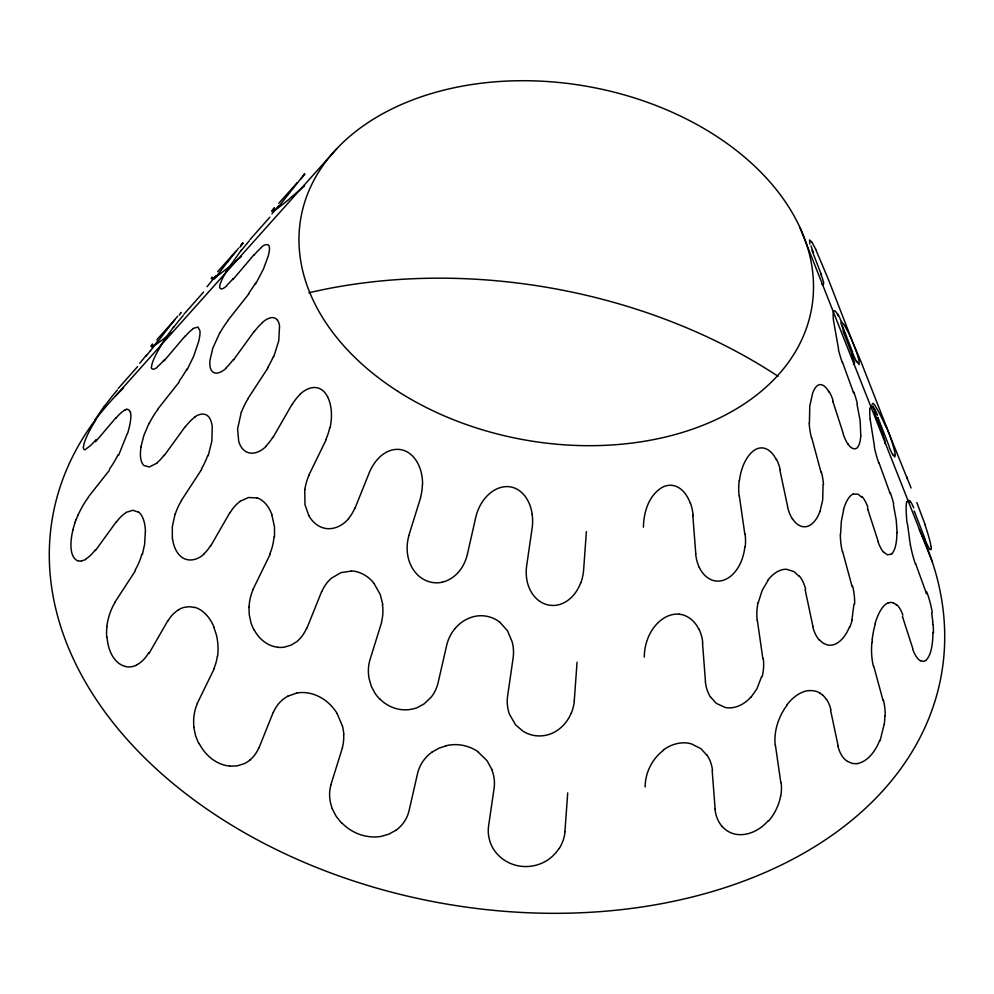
<?xml version="1.0" encoding="UTF-8"?>
<svg xmlns="http://www.w3.org/2000/svg" width="994" height="994" viewBox="0 0 994 994"><rect width="100%" height="100%" fill="white"/><g stroke="black" fill="none" stroke-linecap="round" stroke-linejoin="round"><path stroke-width="1.49" d="M840.564 534.325L841.322 521.365L843.645 509.835M248.947 606.874L249.283 614.876L250.973 622.716A35.598 29.236 79.4 0 0 253.992 629.836M643.429 527.193C643.627 512.283 648.796 495.037 662.538 487.184A17.581 14.251 -46.7 0 1 672.59 485.407C681.499 486.824 687.351 495.062 690.184 503.039M853.97 604.178L851.87 620.132M644.298 657.071C644.348 641.615 651.492 625.151 665.321 617.274A24.626 19.868 -46.1 0 1 678.989 614.168M645.156 786.95C645.168 772.723 652.201 758.72 663.594 750.209M860.779 436.055L860.183 420.922L856.952 403.986M274.543 536.946L274.456 526.596L271.809 514.768M567.711 792.889L564.927 831.618M577.054 662.24L574.259 700.956M586.385 531.579L583.602 570.295A55.316 50.408 -22.8 0 1 580.931 582.695M872.123 404.173L873.08 403.291L875.043 405.316M872.111 642.546L872.359 639.801M304.748 489.483L304.984 504.654L308.823 515.675M869.899 408.621L871.39 405.527L874.645 409.963M744.891 546.75C743.649 557.659 739.424 568.854 730.839 576.098A24.415 19.172 -66.2 0 1 718.289 581.13C709.741 581.428 702.646 574.83 699.366 567.412M739.362 480.885C740.704 470.808 743.922 460.433 751.066 452.916A20.526 12.959 -67.9 0 1 759.379 448.07C767.045 446.579 773.22 453.239 776.202 459.539M884.175 724.228L880.1 740.692M140.875 447.039L143.869 435.471L148.938 423.469M330.083 427.78C332.182 417.567 332.257 406.397 327.622 396.83M467.453 553.906L476.051 516.122A55.453 51.353 26.5 0 1 481.941 502.442C487.246 494.229 495.77 487.147 505.884 486.6A19.308 17.507 12.5 0 1 517.228 489.259C526.161 494.366 530.846 504.542 532.2 514.395M758.248 602.675L762.187 590.386L768.163 580.21M467.379 554.23L467.081 555.447A50.595 46.83 28.7 0 1 462.26 567.027C457.762 574.284 450.729 580.272 442.268 582.161M142.415 554.54L144.627 544.24L145.348 531.939M761.652 676.516L756.856 688.929L750.967 697.279M381.671 622.207L369.743 660.525A42.841 38.468 50.4 0 0 369.047 678.417L371.209 686.034L374.912 693.129A36.132 33.597 44.3 0 0 379.907 699.192M408.758 535.729L420.698 497.422M330.878 784.788L342.508 747.538M906.876 502.032L908.23 500.367L909.97 502.082M175.118 513.997L172.322 526.671L172.347 538.947M127.232 433.744L118.547 455.451M819.975 511.537L822.709 499.92L823.069 484.674M208.168 455.799L211.859 441.237L212.244 426.538A22.191 10.835 -80.9 0 0 208.442 416.511C204.839 412.51 198.75 414.001 194.948 416.871M241.306 412.125L237.616 428.886L238.684 441.237A22.663 14.773 -81.9 0 0 245.108 451.127C251.904 455.873 260.813 451.748 265.97 446.455M75.01 522.335L75.954 519.738M580.769 582.658C577.116 592.586 569.55 601.83 559.026 604.687A22.34 21.023 -16.4 0 1 544.426 603.805C535.281 600.165 529.33 591.144 527.242 581.788A52.284 48.557 -0.9 0 1 526.509 566.866L532.299 526.944A57.652 53.527 1.4 0 0 532.175 514.407M273.748 356.796L278.755 340.805L279.55 326.007A15.742 7.766 -80.5 0 0 277.164 319.72M273.263 712.288L258.875 748.122M354.957 508.344L369.768 471.491A54.248 45.811 68.1 0 1 377.447 459.439C383.311 452.543 392.729 447.685 401.899 449.86A20.986 17.78 55.9 0 1 412.125 455.575C419.754 463.167 422.736 474.324 422.562 484.848M321.621 591.641L306.798 628.481M253.023 589.392L270.169 554.23M571.103 713.319C567.549 721.781 561.063 729.124 552.689 733.025A30.093 28.329 -15.8 0 1 522.993 731.186L515.65 724.961L509.462 714.276A45.239 41.996 -0.9 0 1 507.474 696.956L513.264 657.022A49.104 45.562 2 0 0 512.245 642.062L507.574 630.867L499.87 622.232M308.985 474.921L326.131 439.758M197.297 703.354L213.983 669.186M187.108 369.805L193.706 356.175L198.589 341.725A26.49 6.399 -67.7 0 0 199.968 330.915L198.005 327.101L193.308 328.343M219.873 332.58L212.791 348.223L209.982 360.213A21.657 9.542 -68.6 0 0 211.374 370.414C215.064 376.092 222.594 371.694 226.185 368.165M273.673 436.291L291.988 404.421M273.524 436.565L272.915 437.584M255.657 283.899L263.447 269.076L268.231 256.067A18.861 4.684 -67.3 0 0 269.473 247.817C269.635 242.437 263.348 244.785 261.26 247.394M167.576 621.151L149.038 653.406M229.912 512.569L210.84 545.718M226.147 271.561L241.43 249.929M135.408 570.767L115.205 601.743M181.417 500.417L200.962 470.448M201.757 469.218L201.061 470.311M247.755 398.855L267.311 368.898M268.107 367.656L267.485 368.637M94.666 420.276L104.221 406.161M212.418 277.947L212.008 278.854L212.853 278.593M233.876 359.418L254.178 331.4M233.776 359.555L233.043 360.549M185.344 426.463L164.196 455.6M116.497 521.515L95.362 550.651M173.726 326.777L164.408 339.712A35.97 6.461 -55 0 0 160.469 346.049M109.539 470.137L88.429 496.876M228.148 261.211L214.381 279.016M157.897 408.981L178.46 382.926M179.305 381.845L178.709 382.615M153.598 346.744L150.293 351.044M227.651 320.689L248.401 294.423M249.059 293.565L248.475 294.323M241.927 244.251L242.785 243.045L240.921 245.033M274.207 208.578L272.368 211.362L274.269 210.455M277.202 208.479L304.76 173.689L302.81 176.199M164.855 359.952L185.157 335.997M233.553 278.842L254.029 254.675M164.681 360.163L164.022 360.921M233.404 279.016L232.894 279.6M95.523 441.808L116 417.642M183.965 314.216L203.596 292.037M118.274 388.43L137.545 366.649M249.941 239.678L269.846 217.189M454.842 628.792C460.756 621.585 469.454 616.516 478.822 615.795A27.571 24.875 12.5 0 1 499.845 622.269M156.853 339.749L174.882 319.571M217.686 271.673L236.087 251.06M278.767 203.31L297.181 182.697M115.205 396.37L336.842 148.628M348.633 518.619C343.663 524.509 336.32 528.883 328.43 528.696A26.589 22.092 79.5 0 1 308.848 515.662M304.562 185.853L290.062 198.191M300.325 394.022C305.556 388.965 313.992 385.113 320.888 389.226A19.545 13.593 82.4 0 1 327.635 396.83M226.781 285.85C225.141 287.142 220.954 291.031 219.649 287.626A26.142 5.107 -55 0 1 226.396 271.449M203.72 554.366C198.887 558.715 191.83 561.473 185.431 559.15A30.491 19.768 -81.8 0 1 172.571 538.847M262.354 322.466C266.081 319.161 272.94 314.936 277.152 319.745M157.276 462.993L149.361 466.969L144.118 465.627A29.149 12.823 -68.4 0 1 141.061 446.94M154.567 344.719L151.66 346.521M891.78 553.993L887.505 554.863L883.84 552.204M432.166 752.048L438.901 748.221L446.182 745.811M156.965 367.693L153.573 369.308L151.983 368.836A35.113 7.057 -55.9 0 1 151.299 367.097M395.947 830.239L388.902 834.128L381.025 836.426A43.96 41.214 44.7 0 1 341.799 822.87M240.088 501.274L248.488 497.509L256.725 497.919M926.396 660.289L923.625 661.395L920.692 660.712M126.213 512.345L132.923 510.282L138.539 512.258M287.713 696.222L296.597 693.141M85.621 559.572L81.57 560.964M853.361 494.03L858.095 494.18L861.823 497.323M857.437 763.727L852.318 763.467L847.596 761.416M351.379 571.078L340.954 572.619L331.362 578.247A46.395 39.188 68.1 0 0 321.721 591.703M126.884 409.23L128.81 409.801L130.003 411.752M229.8 766.212L237.094 765.889L243.977 763.777A38.729 32.404 72.1 0 0 249.966 760.05M678.977 614.193C687.724 614.864 695.017 621.3 698.67 628.991M853.361 364.09L854.368 363.941L854.529 362.4M194.638 607.496L189.195 606.675L183.654 607.471A41.698 28.764 87.9 0 0 178.373 609.881M821.653 283.986L823.405 284.619L823.691 282.172M819.938 693.104L822.771 695.278M477.99 751.911L487.072 760.745L491.968 769.691M819.106 639.614L823.007 643.093L827.43 644.969A36.119 21.085 -81.9 0 0 833.581 644.708A35.312 20.7 -83.3 0 0 849.348 627.177M341.563 823.107L336.171 816.322L332.269 808.731M799.176 576.408L794.082 571.637L786.652 569.301A29.522 18.662 -67.6 0 0 768.014 579.987M374.179 583.714L380.217 594.462L382.777 604.427M706.796 755.105L700.894 748.668L691.476 743.91A33.287 26.937 -46 0 0 663.42 749.923M848.068 443.945C849.733 447.623 855.561 451.425 858.17 446.517A24.701 8.287 82.4 0 0 860.754 436.031M710.598 697.043L716.276 703.342L725.384 707.554A32.752 25.745 -65.7 0 0 750.843 697.129M811.825 242.138L809.526 239.939L809.874 244.002M792.355 518.545C795.2 523.304 800.394 527.727 806.296 526.658A26.975 15.705 -83 0 0 819.926 511.5M844.403 325.175L841.297 321.609L840.912 323.932M828.884 392.046C826.933 388.008 821.901 381.895 817.13 385.809A20.638 7.964 -84.4 0 0 812.744 392.816L809.775 406.061L809.414 423.133M892.711 454.233L894.762 456.979L895.358 454.817M337.227 713.816L342.557 726.353M856.418 360.897L859.102 364.574L859.052 360.884A20.153 1.851 69.5 0 0 856.517 351.988L828.785 280.407L815.664 249.27M838.265 316.067C837.693 314.377 834.152 307.544 833.283 312.377A17.855 2.336 80.8 0 0 833.37 319.819L838.551 349.031M198.701 743.587L195.532 735.647L193.793 727.285M849.771 335.326L861.251 362.338L889.879 435.571M885.989 426.028L911.088 488.004M799.971 227.539L932.31 561.933M852.666 352.348L841.943 324.752M877.851 417.294L878.124 417.977M888.996 446.02L878.286 418.412M925.265 539.481L914.579 511.947M914.194 510.966L914.505 511.748M916.828 502.554L925.079 524.521M213.921 627.487L216.394 634.868A41.152 29.572 82.2 0 1 217.723 642.894A42.059 31.013 82.2 0 1 218.021 651.008A42.369 31.721 82 0 1 217.587 656.251M821.131 274.095L811.974 250.364M852.181 354.634L843.036 330.903M883.231 435.186L874.086 411.454M821.243 274.381L821.491 275.052M852.256 354.846L852.541 355.591M889.779 492.502L890.164 493.596M926.296 593.07L926.52 593.716M853.225 391.798L842.452 362.127M889.729 492.365L878.969 462.695M926.234 592.933L915.636 563.697M853.312 392.046L853.66 393.028M867.476 508.419L867.849 509.537M878.149 541.382L867.899 509.698M843.384 433.881L833.134 402.185M832.711 400.905L833.084 402.036M902.39 616.367L902.614 617.05M912.765 648.436L902.664 617.199M882.995 700.248L873.751 666.204M821.131 472.597L811.651 437.559M842.639 551.633L852.131 586.671M812.943 626.493L805.152 589.74M787.646 506.642L779.855 469.876M893.432 504.803L896.228 520.073L897.11 532.697M838.128 745.848L830.562 710.101M874.534 446.84L870.172 419.282M909.585 539.121L907.447 523.788M83.148 447.288L83.894 449.288A39.3 7.952 -57.6 0 0 85.695 449.623M775.457 745.488L780.824 782.651M739.325 495.907L744.829 534.138M762.858 658.662L757.366 620.43M705.479 681.735L702.596 644.037M702.46 642.497L702.584 643.851M695.775 553.869L692.893 516.159M712.189 770.648L715.133 809.066M932.608 621.66L932.881 624.456M692.768 514.631L692.88 515.985M706.92 755.005A43.251 34.865 -54.3 0 1 712.524 770.536M722.178 826.536A40.245 32.143 -56.4 0 1 715.021 809.104M722.228 826.486A38.878 30.628 -60.3 0 0 727.248 830.822L729.149 831.941A39.263 30.876 -63.6 0 0 735.374 834.202A41.586 32.79 -65.7 0 0 768.312 820.609M768.623 820.982A40.754 31.535 -66.3 0 0 773.605 814.185A39.723 30.056 -65.8 0 0 777.47 806.581A38.94 28.764 -65.8 0 0 780.588 796.07M781.11 782.514A39.039 28.304 -66.2 0 1 780.775 796.057M775.283 745.575A41.698 29.733 -66.9 0 1 777.333 724.303A41.711 28.602 -68 0 1 779.184 719.122A40.816 27.161 -68 0 1 782.725 711.741A39.735 25.62 -67.7 0 1 787.037 705.218M786.85 704.932A38.704 24.365 -67.2 0 1 810.048 690.495M810.011 690.656A40.592 25.422 -68.5 0 1 815.167 691.091A41.499 26.068 -70.4 0 1 819.951 693.066M822.796 695.228A42.021 26.13 -73.7 0 1 826.399 699.552M826.523 699.354A40.916 25.235 -74.6 0 1 830.909 709.815M847.559 761.491A38.319 23.284 -75.8 0 1 837.917 746.034M879.74 740.331A44.854 26.416 -83.4 0 1 857.437 763.529M884.859 715.879A38.642 20.128 -83 0 1 884.3 724.253M883.306 699.851A38.232 19.209 -83.2 0 1 885.207 715.767M873.502 666.514A41.002 19.979 -83.7 0 1 871.862 642.546M872.185 639.776A41.524 17.706 -84.6 0 1 873.415 631.6A40.679 16.326 -84.2 0 1 875.254 624.058M875.043 623.735A38.965 14.935 -83.7 0 1 888.288 602.799M888.276 603.035A39.946 15.208 -85 0 1 890.363 602.488A40.94 15.68 -86.6 0 1 893.469 602.998M893.469 602.998A41.723 15.842 -88.3 0 1 896.439 605.11M896.513 604.451A41.537 15.581 -89.3 0 1 902.887 615.1M920.692 660.861A38.878 13.953 88.9 0 1 912.591 648.883M932.906 632.308A42.059 14.326 82.6 0 1 926.296 659.817M933.055 624.505A39.561 12.462 82.4 0 1 933.478 632.793M931.602 613.273A38.952 10.971 82.7 0 1 932.782 621.685M926.743 591.952A39.996 10.338 82.6 0 1 932.297 612.639M915.561 564.381A42.966 9.903 81.9 0 1 910.342 544.637M910.417 544.588A42.257 8.25 81 0 1 909.423 539.208M907.05 523.055A33.858 4.299 81.3 0 1 906.789 501.535M909.622 500.516A44.867 5.417 76.2 0 1 913.722 507.884M929.601 548.874A42.034 4.585 75 0 1 925.439 540.562M929.589 548.75A39.425 3.715 73.2 0 0 930.682 549.707A38.244 3.491 71.8 0 0 931.229 549.023A37.126 3.467 70.4 0 0 931.241 546.948M924.743 524.124A34.74 3.429 69.5 0 1 930.956 546.278M907.447 478.698A43.04 0.733 69 0 1 907.013 477.045M875.403 406.31A32.255 3.094 67.1 0 1 885.915 426.873M875.987 414.399A43.823 4.274 62.2 0 1 873.105 405.875M882.896 434.962A40.816 4.349 60.9 0 1 885.194 442.951M885.219 443.001A38.766 4.523 58.9 0 1 885.145 443.486M171.925 332.468A44.519 1.802 -39.2 0 1 151.809 346.993M151.585 346.409A38.691 1.702 -43.9 0 1 151.573 345.912M151.473 346.036A38.194 1.516 -45.1 0 1 152.504 343.974M180.486 312.787A40.928 1.292 -46.1 0 1 179.206 315.173M174.422 320.056A40.717 0.857 -51.6 0 1 177.64 316.241M158.394 340.818A39.574 1.131 -52.8 0 1 174.472 320.267M157.909 340.78A41.288 0.733 -52.7 0 1 153.946 345.974M150.492 350.522A41.934 2.634 -53 0 1 145.969 356.274M146.603 354.808A41.015 3.131 -53.3 0 1 139.744 363.232M104.258 406.546A38.48 3.578 -53.9 0 1 117.391 389.971M83.558 446.791A43.425 8.635 -54.4 0 1 95.896 419.816M96.145 439.51A39.213 8.064 -59.1 0 1 86.18 448.654M115.813 418.312A42.108 9.368 -61.2 0 1 125.095 409.975M125.169 409.839A42.133 10.114 -63.3 0 1 126.847 409.329M130.152 411.466A35.697 8.548 -67.6 0 1 127.58 433.483M118.087 454.755A43.637 14.301 -67.5 0 1 109.514 469.031M78.203 514.793A40.853 14.239 -68.1 0 1 88.441 497.273M76.091 519.787A39.313 14.972 -68.9 0 1 78.178 514.743M72.835 530.063A38.915 16.016 -68.8 0 1 75.159 522.359M71.469 537.356A38.505 16.413 -68.6 0 1 72.922 530.051M77.83 560.827A37.039 16.364 -68.1 0 1 71.531 537.332M81.583 560.902A37.263 16.525 -70.9 0 1 77.892 560.691M95.2 549.943A42.817 19.445 -73.6 0 1 85.646 559.1M116.559 521.8A46.184 21.508 -74.8 0 1 126.213 512.531M138.613 512.009A30.267 14.724 -80.8 0 1 145.459 531.865M141.856 554.217A45.09 25.024 -80.9 0 1 135.097 570.196M115.304 601.929A41.897 24.005 -81.5 0 0 108.358 618.504A38.778 23.272 -82.3 0 0 106.867 626.468M106.669 637.191A37.784 23.396 -82.4 0 1 106.992 626.481M125.443 666.402A38.729 24.9 -81.8 0 1 107.054 637.055M125.418 666.564A39.524 25.956 -83.7 0 0 130.897 666.8A39.4 25.943 -85.6 0 0 136.364 665.297M148.653 652.896A40.133 26.639 -87.4 0 1 136.315 665.073M167.675 621.287A42.866 28.963 -89.4 0 1 178.373 609.918M194.65 607.284A36.89 25.422 82.2 0 1 214.108 627.338M217.326 656.164A41.549 31.473 81.6 0 1 213.747 668.987M193.929 727.273A38.803 29.832 80.8 0 1 197.446 703.479M229.8 766.076A44.171 36.753 80.5 0 1 199.098 743.326M258.701 748.022A38.244 32.119 69.9 0 1 249.941 760M273.375 712.363A40.978 34.604 68.1 0 1 287.751 696.285M296.585 693.079A40.667 34.442 57.7 0 1 305.99 692.706A39.673 33.374 55.7 0 1 337.314 713.767M342.483 726.365A41.91 37.126 53.2 0 1 343.787 734.144M343.613 734.131A40.878 36.455 52.2 0 1 342.371 747.488M330.927 784.8A38.306 34.405 50.5 0 0 330.667 803.463A38.741 35.2 47.6 0 0 332.319 808.706M395.972 830.276A38.667 35.871 32.5 0 0 403.303 823.107A38.977 36.095 29.3 0 0 408.944 811.166L417.691 772.947A41.773 38.679 26.5 0 1 428.178 755.291A42.083 38.841 20.5 0 1 432.129 752.011M446.144 745.686A36.517 32.951 13 0 1 478.089 751.775M491.856 769.729A43.102 39.959 2.9 0 1 494.229 787.385L488.514 826.474A40.356 37.474 -0.8 0 0 492.154 846.764A39.362 36.691 -7.8 0 0 496.565 853.262A39.338 36.828 -11.5 0 0 502.343 858.717A39.288 36.964 -14.7 0 0 509.065 862.817A38.12 35.983 -16.3 0 0 547.806 859.959A37.635 34.964 -18.6 0 0 554.006 854.741A38.791 35.734 -20.2 0 0 558.988 848.516M565.039 831.618A42.146 38.53 -22 0 1 559.187 848.615M698.832 628.879A49.278 39.661 -54.9 0 1 702.733 642.41M710.499 697.117A45.115 36.032 -56.4 0 1 705.38 681.772M763.268 658.463A43.674 31.82 -66 0 1 762.236 676.554M757.179 620.504A47.314 33.734 -66.9 0 1 758.037 602.675M799.412 576.011A46.494 28.814 -74.3 0 1 805.649 589.318M819.019 639.763A42.804 26.006 -75.8 0 1 812.781 626.63M852.069 620.231A36.169 20.799 -83.6 0 1 849.684 627.525M852.591 586.1A42.754 21.694 -83.1 0 1 854.678 603.967M842.44 551.881A46.42 22.613 -83.8 0 1 840.315 534.424M843.496 509.599A29.683 11.468 -84.1 0 1 853.361 493.919M861.947 496.491A47.116 17.569 -89.8 0 1 867.886 507.35M883.803 552.49A43.487 15.606 88.9 0 1 878.025 541.73M896.911 532.523A33.113 11.158 82.6 0 1 891.73 553.757M890.289 492.701A45.202 10.971 82.3 0 1 893.705 504.082M878.895 463.366A48.818 11.257 81.8 0 1 874.335 447.263M870.148 419.207A25.074 3.119 81.2 0 1 869.874 408.546M874.31 408.31A51.39 6.014 75.7 0 1 877.528 415.231M892.873 454.954A47.401 5.169 75 0 1 889.17 447.039M889.792 435.484A27.459 2.584 69.6 0 1 895.172 454.382M844.502 325.436A23.844 2.386 67 0 1 849.795 335.562M844.627 333.363A49.936 4.933 61.9 0 1 841.943 325.684M851.982 354.759A45.91 4.895 60.9 0 1 854.268 361.978M241.517 256.377A35.859 2.199 -39.6 0 1 235.093 261.646M233.317 263.522A35.063 1.441 -39.4 0 1 213.151 278.705M215.897 276.344A36.281 1.441 -40.5 0 1 213.437 278.084M212.281 278.084A42.717 1.802 -44.8 0 1 211.995 277.189M242.996 243.145A46.345 1.454 -46.1 0 1 239.827 247.27M227.576 262.143A30.081 0.671 -52.5 0 1 238.597 248.177M215.71 275.91A46.606 3.305 -53.1 0 1 207 286.732M173.478 327.498A42.99 4.013 -53.9 0 1 183.244 315.471M151.585 366.736A34.194 6.796 -54.6 0 1 160.891 345.887M164.383 359.691A44.096 9.356 -60.3 0 1 157.35 366.774M184.971 336.668A47.799 10.636 -61.2 0 1 193.134 328.766M186.835 369.097A49.75 16.587 -67.6 0 1 179.28 380.938M149.063 423.68A45.823 15.979 -68.1 0 1 157.909 409.379M164.097 455.14A48.718 22.303 -74.1 0 1 157.263 462.608M185.418 426.786A52.583 24.49 -74.8 0 1 194.948 417.082M207.746 455.451A51.452 28.814 -81 0 1 201.496 468.733M175.242 514.097A47.277 27.087 -81.5 0 1 181.504 500.591M210.653 545.47A45.326 30.317 -88.6 0 1 203.633 554.155M230.049 512.73A48.681 32.901 -89.5 0 1 240.126 501.374M256.738 497.721A28.205 19.545 82.5 0 1 271.896 514.718M274.009 536.822A47.215 35.598 81.9 0 1 269.796 553.919M249.059 606.887A43.425 33.374 80.8 0 1 253.159 589.492M277.898 647.243A34.778 28.95 80.1 0 1 254.116 629.736M277.898 647.33A36.194 30.23 78.1 0 0 284.508 647.106L290.944 645.181L296.796 641.652A42.779 35.859 70.5 0 0 306.55 628.32M351.367 570.929A30.155 25.484 56 0 1 374.266 583.652M382.454 604.439A46.445 41.326 52.8 0 1 381.46 622.12M379.981 699.105A34.616 32.442 44.1 0 0 410.286 709.467A35.449 33.162 40.8 0 0 417.468 707.517L424.078 703.901L431.309 697.03A43.736 40.493 29.3 0 0 437.907 683.561L446.94 644.261A47.389 43.885 26.5 0 1 454.817 628.767M574.333 700.956A47.886 43.649 -22.9 0 1 571.252 713.357M690.37 502.927A57.826 46.494 -55.2 0 1 693.017 514.544M699.254 567.487A52.185 41.673 -56.4 0 1 695.676 553.894M745.102 534.002A50.682 36.592 -66.2 0 1 745.251 546.688M739.151 495.981A55.378 39.487 -66.9 0 1 739.151 480.91M776.438 459.24A54.533 33.585 -74.9 0 1 780.191 469.59M792.243 518.706A49.352 29.982 -75.8 0 1 787.496 506.766M821.454 472.212A49.563 24.726 -83.3 0 1 823.492 484.401M811.452 437.795A54.272 26.44 -83.8 0 1 809.166 423.282M829.046 391.35A55.329 20.389 89.6 0 1 832.984 400.184M848.006 444.268A50.172 18.004 88.9 0 1 843.26 434.204M853.784 391.996A52.148 12.636 82.3 0 1 857.226 403.104M842.39 362.773A57.192 13.183 81.8 0 1 838.389 349.54M837.867 313.992A60.236 7.07 75.7 0 1 841.135 321.186M856.617 361.804A54.633 5.952 75 0 1 852.852 353.504M811.862 242.238A17.022 1.603 66.6 0 1 815.689 249.357M813.465 252.625A58.621 5.84 61.7 0 1 811.005 245.866M820.858 274.108A52.881 5.641 60.9 0 1 823.343 281.613M289.341 199.061A26.788 1.205 -39.7 0 1 273.71 210.939M271.71 211.076A49.501 1.938 -45.3 0 1 274.344 207.622M304.673 174.298A54.173 1.702 -46.1 0 1 300.797 179.032M278.519 205.944A54.695 4.398 -53.4 0 1 271.946 213.884M241.033 250.811A49.576 4.622 -53.9 0 1 249.258 240.859M233.217 278.494A51.029 10.897 -60.5 0 1 227.154 284.893M253.855 255.321A55.95 12.45 -61.2 0 1 261.074 247.891M255.47 283.166A58.435 19.681 -67.6 0 1 249.047 292.733M219.96 332.828A52.993 18.476 -68.1 0 1 227.663 321.062M232.919 360.014A56.285 25.769 -74.1 0 1 226.16 367.705M254.253 331.71A61.79 28.776 -74.8 0 1 262.366 322.727M273.412 356.436A60.472 34.032 -81 0 1 267.871 367.208M241.43 412.249A54.496 31.212 -81.5 0 1 247.866 399.054M272.704 437.298A52.284 34.976 -88.6 0 1 265.858 446.207M292.112 404.595A57.068 38.567 -89.5 0 1 300.374 394.146M329.759 427.631A55.428 42.146 81.6 0 1 325.87 439.559M304.847 489.52A50.11 38.517 80.8 0 1 309.097 475.02M354.783 508.232A49.588 41.661 69.4 0 1 348.546 518.533M422.363 484.823A54.496 48.681 52 0 1 420.549 497.36M408.832 535.766A49.377 44.345 50.4 0 0 407.217 550.875C407.714 559.784 411.243 568.68 417.679 574.967A26.44 24.738 43.5 0 0 442.28 582.211M919.214 529.566A451.338 312.389 10.1 0 1 442.33 903.322A451.338 312.389 10.1 0 1 123.492 387.971M308.898 292.77A451.338 312.389 10.1 0 1 778.053 376.291M397.55 391.139A259.359 179.516 10.1 0 0 810.955 311.917A259.359 179.516 10.1 0 0 460.21 86.528A259.359 179.516 10.1 0 0 397.55 391.139"/></g></svg>
